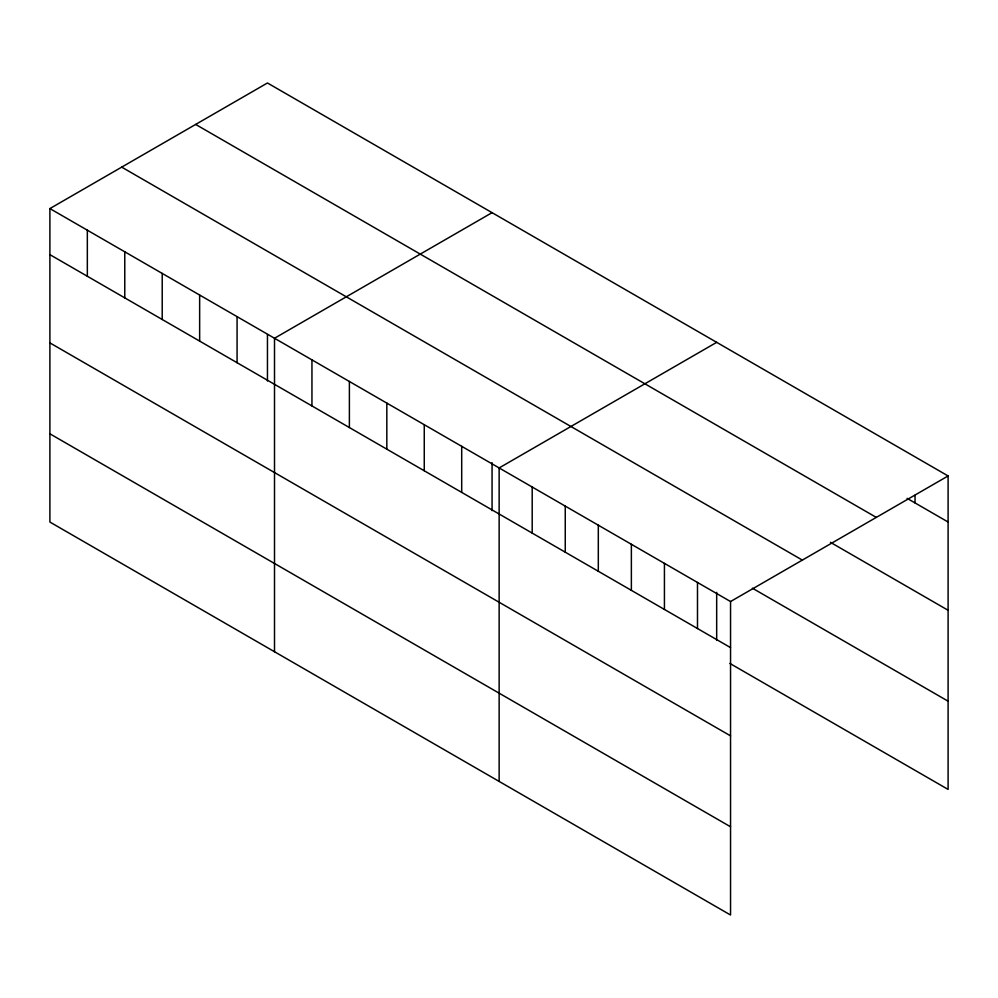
<?xml version="1.0" encoding="UTF-8"?>
<svg xmlns="http://www.w3.org/2000/svg" width="998" height="998" viewBox="0 0 998 998"><rect width="100%" height="100%" fill="white"/><g stroke="black" fill="none" stroke-linecap="round" stroke-linejoin="round"><path stroke-width="1.5" d="M49.9 208.582L730.548 601.544L730.548 915.016L49.9 522.054L49.9 208.582L267.452 82.984L948.1 475.946L948.1 789.418L729.9 663.445M492.064 212.661L274.512 338.26L274.512 651.731M716.676 342.339L499.137 467.937L499.137 781.409M730.548 601.544L948.1 475.946M907.107 498.351L948.1 522.016M195.658 124.426L876.306 517.401M830.411 542.313L948.1 610.265M121.694 167.128L802.342 560.103M752.38 588.184L948.1 701.182M49.9 254.64L730.548 647.615M49.9 342.888L730.548 735.863M49.9 433.806L730.548 826.781M915.041 495.245L915.041 502.93M716.676 592.338L716.676 640.329M697.49 582.458L697.49 628.528M664.431 563.371L664.431 609.441M631.372 544.284L631.372 590.354M598.313 525.197L598.313 571.268M565.255 506.111L565.255 552.181M532.196 487.024L532.196 533.094M492.064 462.66L492.064 510.652M461.7 446.331L461.7 492.388M424.262 424.711L424.262 470.769M386.825 403.092L386.825 449.162M349.387 381.486L349.387 427.543M311.95 359.866L311.95 405.936M267.452 334.53L267.452 380.974M237.075 316.64L237.075 362.711M199.65 295.034L199.65 341.091M162.212 273.415L162.212 319.485M124.775 251.808L124.775 297.866M87.337 230.189L87.337 276.259"/></g></svg>
